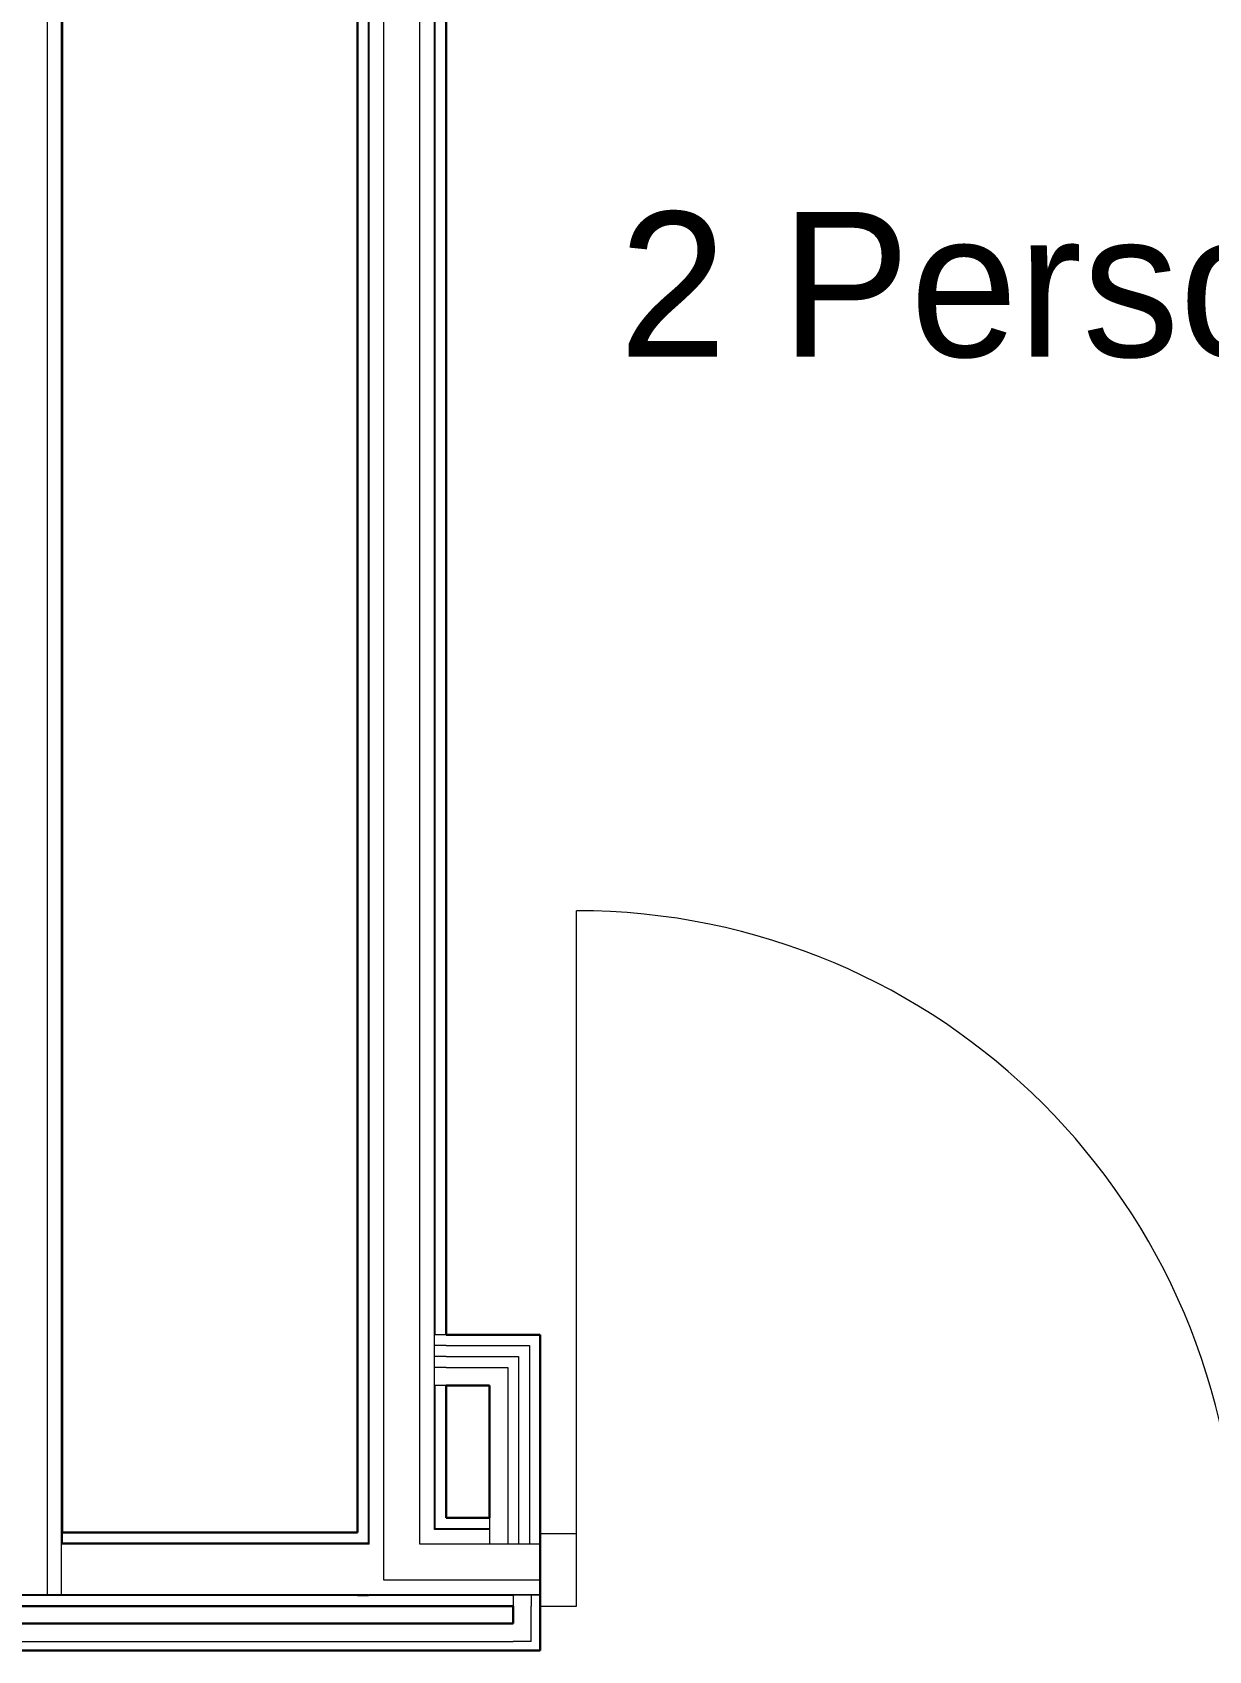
# Model space of a CAD drawing. Header units: millimetres. Extents: x 90978 to 295199, y -4084 to 97293.
# Drawn here: x 181700 to 183323, y 28402 to 30635 of the extents above; entities that cross this region are included whole.
import ezdxf

# ---------------------------------------------------------------- set-up
doc = ezdxf.new("R2010")
doc.units = ezdxf.units.MM
doc.header["$MEASUREMENT"] = 0
for name, color, linetype, lineweight in [('A-AREA-IDEN', 7, 'CONTINUOUS', 9), ('CSM-STL-XX-ZZ-M3-A-XXXX-00001_detached _19_04_21__rvt-1-Level 0$0$A-DOOR', 4, 'CONTINUOUS', 9), ('CSM-STL-XX-ZZ-M3-A-XXXX-00001_detached _19_04_21__rvt-1-Level 0$0$A-GLAZ-CWMG', 7, 'CONTINUOUS', 9), ('CSM-STL-XX-ZZ-M3-A-XXXX-00001_detached _19_04_21__rvt-1-Level 0$0$A-WALL', 7, 'CONTINUOUS', 9), ('CSM-STL-XX-ZZ-M3-A-XXXX-00001_detached _19_04_21__rvt-1-Level 0$0$I-WALL', 7, 'CONTINUOUS', 9)]:
    doc.layers.add(name, color=color, linetype=linetype, lineweight=lineweight)
doc.styles.add('Century Gothic', font='GOTHIC.TTF', dxfattribs={"height": 200})

msp = doc.modelspace()

# ---------------------------------------------------------------- linework, layer by layer
at = {"layer": 'CSM-STL-XX-ZZ-M3-A-XXXX-00001_detached _19_04_21__rvt-1-Level 0$0$A-DOOR', "lineweight": 20}
msp.add_line((182450.8, 28513.2), (182450.8, 29423.2), dxfattribs=at)
at = {"layer": 'CSM-STL-XX-ZZ-M3-A-XXXX-00001_detached _19_04_21__rvt-1-Level 0$0$A-DOOR'}
msp.add_arc((182450.8, 28513.2), 910, 0, 90, dxfattribs=at)
at = {"layer": 'CSM-STL-XX-ZZ-M3-A-XXXX-00001_detached _19_04_21__rvt-1-Level 0$0$A-GLAZ-CWMG', "lineweight": 20}
for p, q in [((182450.8, 28563.2), (182400.8, 28563.2)), ((182400.8, 28563.2), (182400.8, 28463.2)), ((182450.8, 28463.2), (182450.8, 28563.2)), ((182400.8, 28463.2), (182450.8, 28463.2))]:
    msp.add_line(p, q, dxfattribs=at)
at = {"layer": 'CSM-STL-XX-ZZ-M3-A-XXXX-00001_detached _19_04_21__rvt-1-Level 0$0$A-WALL', "lineweight": 30}
for p, q in [((182148.8, 33888.8), (182148.8, 28585.2)), ((182270.8, 28838), (182270.8, 33888.8)), ((182270.8, 28585.2), (182270.8, 28768)), ((182148.8, 28585.2), (182148.8, 28565.2)), ((182330.8, 28585.2), (182270.8, 28585.2)), ((182400.8, 28569.2), (182400.8, 28585.2)), ((182400.8, 28479.2), (182400.8, 28569.2)), ((182400.8, 28463.2), (182400.8, 28479.2)), ((182148.8, 28463.2), (182363.3, 28463.2))]:
    msp.add_line(p, q, dxfattribs=at)
at = {"layer": 'CSM-STL-XX-ZZ-M3-A-XXXX-00001_detached _19_04_21__rvt-1-Level 0$0$A-WALL'}
for p, q in [((182163.8, 28585.2), (182163.8, 33888.8)), ((182164.8, 28585.2), (182164.8, 33888.8)), ((182184.8, 28585.2), (182184.8, 33888.8)), ((182234.8, 28585.2), (182234.8, 33888.8)), ((182254.8, 28838), (182254.8, 33888.8)), ((182255.8, 28838), (182255.8, 33888.8)), ((181721.1, 28479.2), (181721.1, 30747.2)), ((181740.1, 28479.2), (181740.1, 30747.2)), ((182254.8, 28823), (182254.8, 28838)), ((182255.8, 28838), (182254.8, 28838)), ((182254.8, 28823), (182254.8, 28838)), ((182270.8, 28838), (182255.8, 28838)), ((182254.8, 28808), (182254.8, 28823)), ((182270.8, 28823), (182254.8, 28823)), ((182254.8, 28808), (182254.8, 28823)), ((182270.8, 28823), (182330.8, 28823)), ((182330.8, 28823), (182370.8, 28823)), ((182370.8, 28823), (182385.8, 28823)), ((182385.8, 28823), (182385.8, 28585.2)), ((182254.8, 28793), (182254.8, 28808)), ((182270.8, 28808), (182254.8, 28808)), ((182254.8, 28793), (182254.8, 28808)), ((182254.8, 28768), (182254.8, 28793)), ((182270.8, 28793), (182254.8, 28793)), ((182254.8, 28768), (182254.8, 28793)), ((182270.8, 28808), (182330.8, 28808)), ((182270.8, 28793), (182330.8, 28793)), ((182330.8, 28808), (182355.8, 28808)), ((182330.8, 28793), (182355.8, 28793)), ((182355.8, 28808), (182370.8, 28808)), ((182355.8, 28793), (182355.8, 28585.2)), ((182370.8, 28808), (182370.8, 28585.2)), ((182254.8, 28585.2), (182254.8, 28768)), ((182255.8, 28768), (182254.8, 28768)), ((182255.8, 28585.2), (182255.8, 28768)), ((182270.8, 28768), (182255.8, 28768)), ((181741.1, 28565.2), (181741.1, 28550.2)), ((182163.8, 28550.2), (182163.8, 28585.2)), ((182164.8, 28549.2), (182164.8, 28585.2)), ((182184.8, 28549.2), (182184.8, 28585.2)), ((182234.8, 28569.2), (182234.8, 28585.2)), ((182234.8, 28549.2), (182234.8, 28569.2)), ((182254.8, 28570.2), (182254.8, 28585.2)), ((182254.8, 28569.2), (182254.8, 28570.2)), ((182330.8, 28569.2), (182254.8, 28569.2)), ((182255.8, 28570.2), (182255.8, 28585.2)), ((182330.8, 28570.2), (182255.8, 28570.2)), ((182330.8, 28585.2), (182330.8, 28570.2)), ((182330.8, 28570.2), (182330.8, 28569.2)), ((182330.8, 28569.2), (182330.8, 28550.2)), ((182355.8, 28585.2), (182355.8, 28569.2)), ((182355.8, 28569.2), (182355.8, 28549.2)), ((182370.8, 28585.2), (182370.8, 28569.2)), ((182370.8, 28569.2), (182370.8, 28549.2)), ((182385.8, 28585.2), (182385.8, 28569.2)), ((182385.8, 28569.2), (182385.8, 28549.2)), ((182400.8, 28569.2), (182400.8, 28585.2)), ((182148.8, 28550.2), (181741.1, 28550.2)), ((181741.1, 28550.2), (181741.1, 28549.2)), ((182148.8, 28549.2), (181741.1, 28549.2)), ((182163.8, 28550.2), (182148.8, 28550.2)), ((182163.8, 28549.2), (182148.8, 28549.2)), ((182164.8, 28549.2), (182163.8, 28549.2)), ((182184.8, 28499.2), (182184.8, 28549.2)), ((182330.8, 28549.2), (182234.8, 28549.2)), ((182330.8, 28550.2), (182330.8, 28549.2)), ((182355.8, 28549.2), (182330.8, 28549.2)), ((182355.8, 28549.2), (182330.8, 28549.2)), ((182370.8, 28549.2), (182355.8, 28549.2)), ((182370.8, 28549.2), (182355.8, 28549.2)), ((182385.8, 28549.2), (182370.8, 28549.2)), ((182385.8, 28549.2), (182370.8, 28549.2)), ((182400.8, 28549.2), (182385.8, 28549.2)), ((182400.8, 28549.2), (182385.8, 28549.2)), ((182400.8, 28499.2), (182184.8, 28499.2)), ((181721.1, 28479.2), (181679.1, 28479.2)), ((181741.1, 28478.2), (181679.1, 28478.2)), ((181740.1, 28479.2), (181721.1, 28479.2)), ((181741.1, 28479.2), (181740.1, 28479.2)), ((182148.8, 28479.2), (181741.1, 28479.2)), ((182148.8, 28478.2), (181741.1, 28478.2)), ((182163.8, 28479.2), (182148.8, 28479.2)), ((182148.8, 28478.2), (182163.8, 28478.2)), ((182163.8, 28479.2), (182164.8, 28479.2)), ((182163.8, 28478.2), (182163.8, 28479.2)), ((182164.8, 28478.2), (182163.8, 28478.2)), ((182363.3, 28479.2), (182164.8, 28479.2)), ((182363.3, 28478.2), (182164.8, 28478.2)), ((182388.3, 28479.2), (182363.3, 28479.2)), ((182363.3, 28479.2), (182388.3, 28479.2)), ((182363.3, 28479.2), (182363.3, 28478.2)), ((182363.3, 28478.2), (182363.3, 28463.2)), ((182400.8, 28479.2), (182388.3, 28479.2)), ((182388.3, 28479.2), (182400.8, 28479.2)), ((182388.3, 28479.2), (182388.3, 28463.2)), ((182400.8, 28463.2), (182400.8, 28479.2)), ((182388.3, 28414.5), (182388.3, 28463.2)), ((179344.6, 28414.5), (182363.3, 28414.5)), ((182388.3, 28414.5), (182363.3, 28414.5))]:
    msp.add_line(p, q, dxfattribs=at)
at = {"layer": 'CSM-STL-XX-ZZ-M3-A-XXXX-00001_detached _19_04_21__rvt-1-Level 0$0$I-WALL', "lineweight": 30}
for p, q in [((181741.1, 28565.2), (181741.1, 30747.2)), ((182330.8, 28838), (182270.8, 28838)), ((182385.8, 28838), (182330.8, 28838)), ((182400.8, 28838), (182385.8, 28838)), ((182400.8, 28585.2), (182400.8, 28838)), ((182270.8, 28768), (182330.8, 28768)), ((182330.8, 28768), (182330.8, 28585.2)), ((182148.8, 28565.2), (181741.1, 28565.2)), ((181664.1, 28463.2), (181741.1, 28463.2)), ((181741.1, 28463.2), (182148.8, 28463.2)), ((182363.3, 28463.2), (182363.3, 28439.5)), ((182400.8, 28402), (182400.8, 28463.2)), ((182363.3, 28439.5), (179344.6, 28439.5)), ((179344.6, 28402), (182363.3, 28402)), ((182363.3, 28402), (182388.3, 28402)), ((182388.3, 28402), (182400.8, 28402))]:
    msp.add_line(p, q, dxfattribs=at)

# ---------------------------------------------------------------- texts
at = {"layer": 'A-AREA-IDEN', "style": 'Century Gothic'}
msp.add_text('2 Person Prof Serv', height=200, dxfattribs=at).set_placement((182509.3, 30187.7))

doc.saveas('drawing.dxf')
